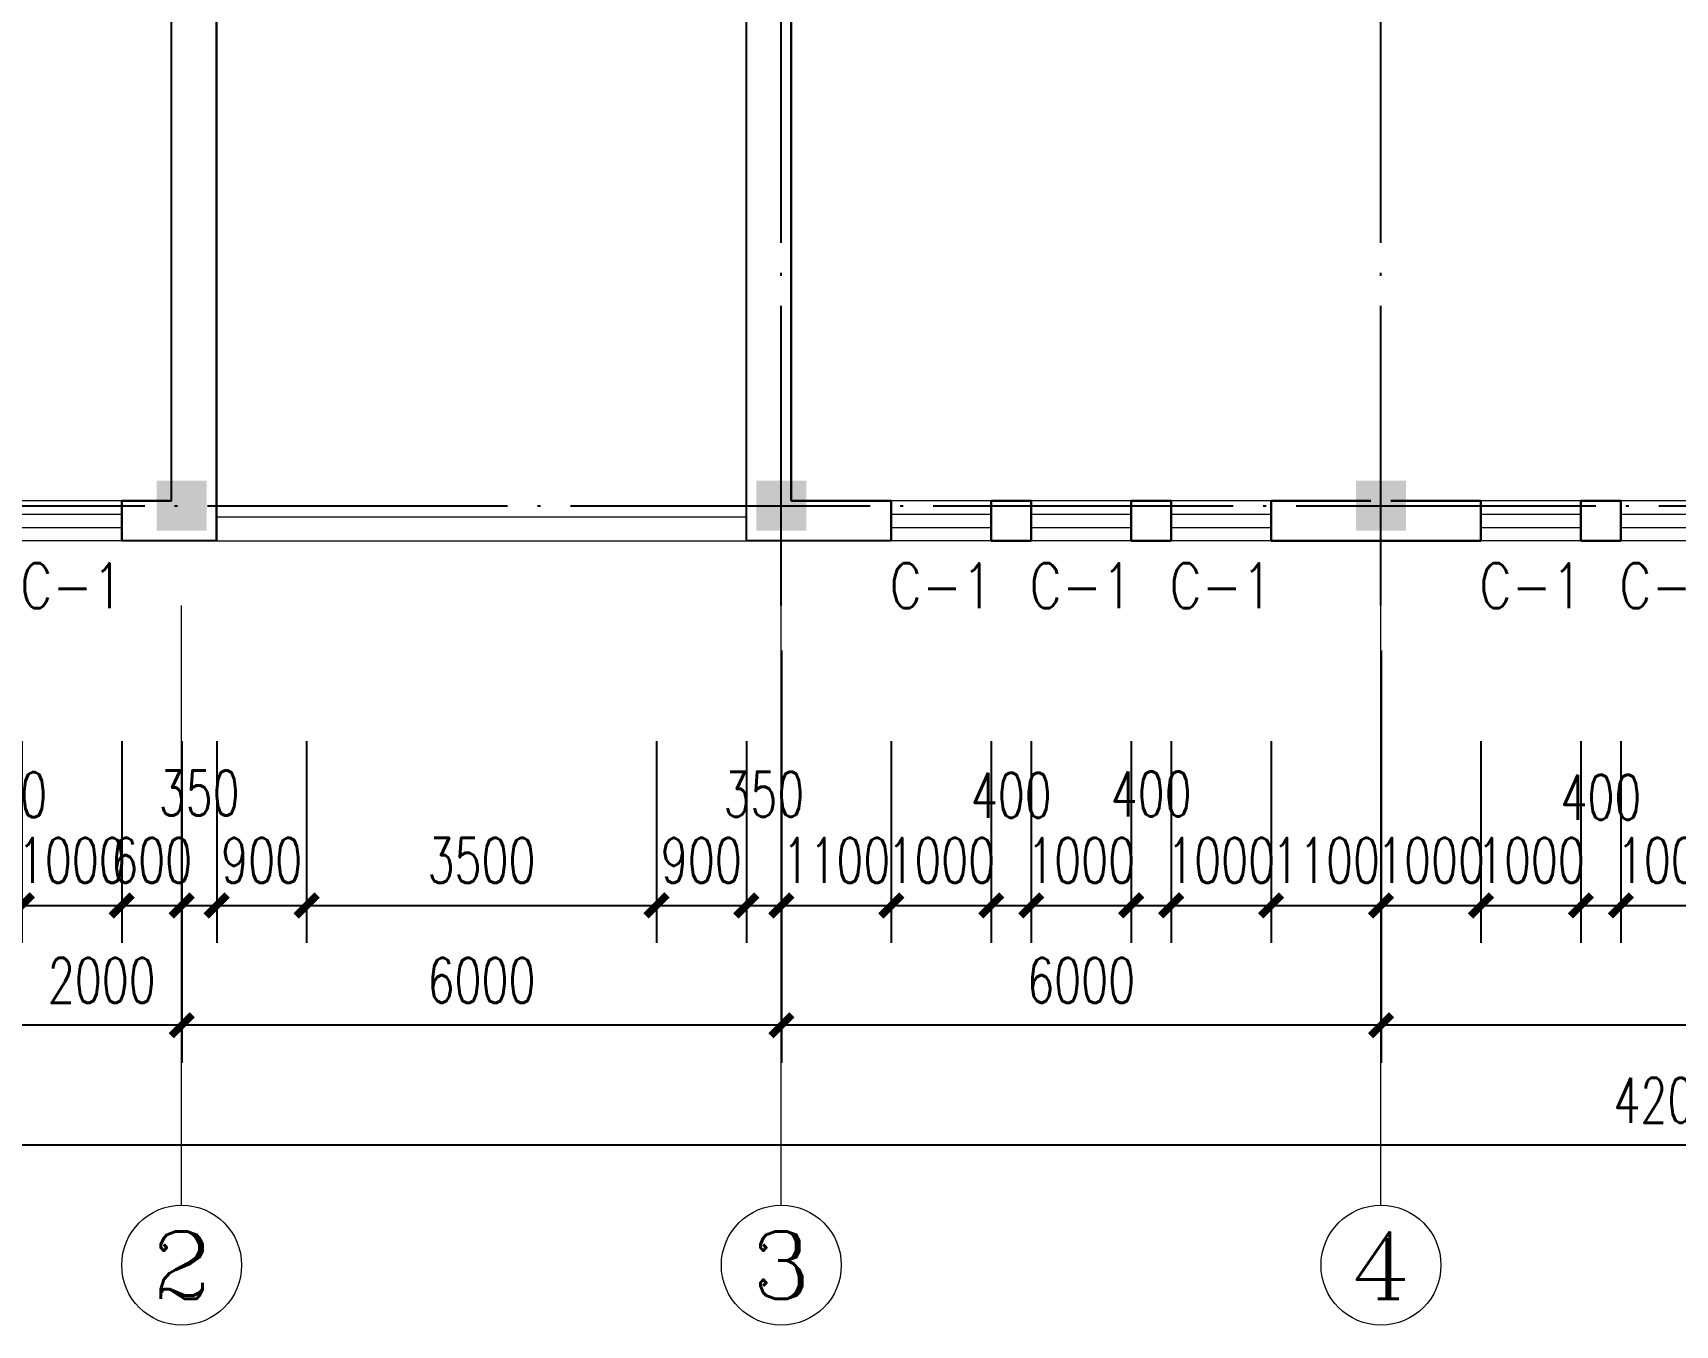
# Model space of a CAD drawing. Extents: x -220435 to 246757, y -381552 to -223577.
# Drawn here: x 162275 to 178707, y -357573 to -344641 of the extents above; entities that cross this region are included whole.
import ezdxf
from ezdxf.enums import TextEntityAlignment as Align

# ---------------------------------------------------------------- set-up
doc = ezdxf.new("R2010")
doc.units = 0
doc.header["$LTSCALE"] = 1500
doc.header["$MEASUREMENT"] = 0
doc.linetypes.add('DOTE', pattern=[2.42, 2, -0.2, 0.02, -0.2])
doc.layers.get('0').update_dxf_attribs({"linetype": 'CONTINUOUS'})
doc.layers.get('DEFPOINTS').update_dxf_attribs({"linetype": 'CONTINUOUS'})
for name, color, linetype in [('AXIS_TEXT', 7, 'CONTINUOUS'), ('COLUMN', 7, 'CONTINUOUS'), ('DOTE', 7, 'DOTE'), ('PUB_WALL', 7, 'CONTINUOUS'), ('WALL', 7, 'CONTINUOUS'), ('WINDOW_TEXT', 7, 'CONTINUOUS')]:
    doc.layers.add(name, color=color, linetype=linetype)
doc.layers.add('PUB_DIM', color=7, linetype='CONTINUOUS', lineweight=0)
doc.layers.add('WINDOW', color=7, linetype='CONTINUOUS', lineweight=0)
doc.styles.add('_SIMPLEX', font='SIMPLEX.shx', dxfattribs={"width": 0.8})
doc.styles.add('COMPLEX', font='COMPLEX')
doc.styles.add('DIM_FONT', font='TXT.shx', dxfattribs={"width": 0.7})
doc.styles.add('SIMPLEX', font='SIMPLEX.SHX')
doc.dimstyles.new('DIMN150', dxfattribs={"dimscale": 1.5, "dimtxt": 300, "dimasz": 1, "dimexe": 250, "dimexo": 300, "dimgap": 150, "dimtad": 1, "dimdec": 0, "dimzin": 0, "dimdsep": 46, "dimtxsty": 'DIM_FONT', "dimblk": '_DIMX', "dimcen": 0.09, "dimclrt": 7, "dimadec": 0, "dimazin": 0, "dimtfac": 1, "dimtdec": 0, "dimtix": 1, "dimtmove": 2, "dimatfit": 3, "dimldrblk": '_DIMX', "dimfxl": 1, "dimtolj": 1, "dimtzin": 0, "dimarcsym": 0})

# ---------------------------------------------------------------- blocks, each defined once
blk = doc.blocks.new('_DIMX')
blk.add_line((-150, 0), (150, 0))
at = {"const_width": 50}
blk.add_lwpolyline([(-70, -70), (70, 70)], dxfattribs=at)
blk = doc.blocks.new('*D394')
at = {"layer": 'DEFPOINTS', "color": 0, "lineweight": 20}
for p in [(175764, -350373), (183764, -350373), (175764, -354573)]:
    blk.add_point(p, dxfattribs=at)
at = {"layer": 'PUB_DIM', "color": 0, "lineweight": -2}
for p, q in [((175764, -350823), (175764, -354948)), ((183764, -350823), (183764, -354948)), ((183762, -354573), (175765, -354573))]:
    blk.add_line(p, q, dxfattribs=at)
at = {"layer": 'PUB_DIM', "color": 0, "lineweight": -2, "xscale": 1.5, "yscale": 1.5, "zscale": 1.5, "rotation": 180}
blk.add_blockref('_DIMX', (175764, -354573), dxfattribs=at)
at = {"layer": 'PUB_DIM', "color": 0, "lineweight": -2, "xscale": 1.5, "yscale": 1.5, "zscale": 1.5}
blk.add_blockref('_DIMX', (183764, -354573), dxfattribs=at)
at = {"layer": 'PUB_DIM', "color": 7, "insert": (179826, -354123), "char_height": 450, "attachment_point": 5, "style": 'DIM_FONT'}
blk.add_mtext('\\A1;8000', dxfattribs=at)
blk = doc.blocks.new('*D395')
at = {"layer": 'DEFPOINTS', "color": 0, "lineweight": 20}
for p in [(175764, -350373), (183764, -350373), (175764, -354573)]:
    blk.add_point(p, dxfattribs=at)
at = {"layer": 'PUB_DIM', "color": 0, "lineweight": -2}
for p, q in [((175764, -350823), (175764, -354948)), ((183764, -350823), (183764, -354948)), ((183762, -354573), (175765, -354573))]:
    blk.add_line(p, q, dxfattribs=at)
at = {"layer": 'PUB_DIM', "color": 0, "lineweight": -2, "xscale": 1.5, "yscale": 1.5, "zscale": 1.5, "rotation": 180}
blk.add_blockref('_DIMX', (175764, -354573), dxfattribs=at)
at = {"layer": 'PUB_DIM', "color": 0, "lineweight": -2, "xscale": 1.5, "yscale": 1.5, "zscale": 1.5}
blk.add_blockref('_DIMX', (183764, -354573), dxfattribs=at)
at = {"layer": 'PUB_DIM', "color": 7, "insert": (179826, -354123), "char_height": 450, "attachment_point": 5, "style": 'DIM_FONT'}
blk.add_mtext('\\A1;8000', dxfattribs=at)
blk = doc.blocks.new('*D396')
at = {"layer": 'DEFPOINTS', "color": 0, "lineweight": 20}
for p in [(157764, -350373), (199764, -350373), (157764, -355773)]:
    blk.add_point(p, dxfattribs=at)
at = {"layer": 'PUB_DIM', "color": 0, "lineweight": -2}
for p, q in [((157764, -350823), (157764, -356148)), ((199764, -350823), (199764, -356148)), ((199762, -355773), (157765, -355773))]:
    blk.add_line(p, q, dxfattribs=at)
at = {"layer": 'PUB_DIM', "color": 0, "lineweight": -2, "xscale": 1.5, "yscale": 1.5, "zscale": 1.5, "rotation": 180}
blk.add_blockref('_DIMX', (157764, -355773), dxfattribs=at)
at = {"layer": 'PUB_DIM', "color": 0, "lineweight": -2, "xscale": 1.5, "yscale": 1.5, "zscale": 1.5}
blk.add_blockref('_DIMX', (199764, -355773), dxfattribs=at)
at = {"layer": 'PUB_DIM', "color": 7, "insert": (178764, -355323), "char_height": 450, "attachment_point": 5, "style": 'DIM_FONT'}
blk.add_mtext('\\A1;42000', dxfattribs=at)
blk = doc.blocks.new('*D397')
at = {"layer": 'DEFPOINTS', "color": 0, "lineweight": 20}
for p in [(157764, -350373), (199764, -350373), (157764, -355773)]:
    blk.add_point(p, dxfattribs=at)
at = {"layer": 'PUB_DIM', "color": 0, "lineweight": -2}
for p, q in [((157764, -350823), (157764, -356148)), ((199764, -350823), (199764, -356148)), ((199762, -355773), (157765, -355773))]:
    blk.add_line(p, q, dxfattribs=at)
at = {"layer": 'PUB_DIM', "color": 0, "lineweight": -2, "xscale": 1.5, "yscale": 1.5, "zscale": 1.5, "rotation": 180}
blk.add_blockref('_DIMX', (157764, -355773), dxfattribs=at)
at = {"layer": 'PUB_DIM', "color": 0, "lineweight": -2, "xscale": 1.5, "yscale": 1.5, "zscale": 1.5}
blk.add_blockref('_DIMX', (199764, -355773), dxfattribs=at)
at = {"layer": 'PUB_DIM', "color": 7, "insert": (178764, -355323), "char_height": 450, "attachment_point": 5, "style": 'DIM_FONT'}
blk.add_mtext('\\A1;42000', dxfattribs=at)
blk = doc.blocks.new('*D410')
at = {"layer": 'DEFPOINTS', "color": 0, "lineweight": 20}
for p in [(170864, -351279), (171864, -351279), (171864, -353373)]:
    blk.add_point(p, dxfattribs=at)
at = {"layer": 'PUB_DIM', "color": 0, "lineweight": -2}
for p, q in [((170864, -351729), (170864, -353748)), ((171864, -351729), (171864, -353748)), ((170862, -353373), (170861, -353373)), ((170864, -353373), (171864, -353373)), ((171865, -353373), (171867, -353373))]:
    blk.add_line(p, q, dxfattribs=at)
at = {"layer": 'PUB_DIM', "color": 0, "lineweight": -2, "xscale": 1.5, "yscale": 1.5, "zscale": 1.5}
blk.add_blockref('_DIMX', (170864, -353373), dxfattribs=at)
at = {"layer": 'PUB_DIM', "color": 0, "lineweight": -2, "xscale": 1.5, "yscale": 1.5, "zscale": 1.5, "rotation": 180}
blk.add_blockref('_DIMX', (171864, -353373), dxfattribs=at)
at = {"layer": 'PUB_DIM', "color": 7, "insert": (171364, -352923), "char_height": 450, "attachment_point": 5, "style": 'DIM_FONT'}
blk.add_mtext('\\A1;1000', dxfattribs=at)
blk = doc.blocks.new('_WBLK')
for p, q in [((-0.5, 0.5), (0.5, 0.5)), ((0.5, 0.167), (-0.5, 0.167)), ((0.5, -0.167), (-0.5, -0.167)), ((-0.5, -0.5), (0.5, -0.5))]:
    blk.add_line(p, q)
at = {"layer": 'WINDOW_TEXT', "style": 'SIMPLEX', "flags": 9}
blk.add_attdef('A', text='', height=1, dxfattribs=at).set_placement((0, 1.5), align=Align.MIDDLE)
blk = doc.blocks.new('*D411')
at = {"layer": 'DEFPOINTS', "color": 0, "lineweight": 20}
for p in [(169764, -350373), (175764, -350373), (169764, -354573)]:
    blk.add_point(p, dxfattribs=at)
at = {"layer": 'PUB_DIM', "color": 0, "lineweight": -2}
for p, q in [((169764, -350823), (169764, -354948)), ((175764, -350823), (175764, -354948)), ((175762, -354573), (169765, -354573))]:
    blk.add_line(p, q, dxfattribs=at)
at = {"layer": 'PUB_DIM', "color": 0, "lineweight": -2, "xscale": 1.5, "yscale": 1.5, "zscale": 1.5, "rotation": 180}
blk.add_blockref('_DIMX', (169764, -354573), dxfattribs=at)
at = {"layer": 'PUB_DIM', "color": 0, "lineweight": -2, "xscale": 1.5, "yscale": 1.5, "zscale": 1.5}
blk.add_blockref('_DIMX', (175764, -354573), dxfattribs=at)
at = {"layer": 'PUB_DIM', "color": 7, "insert": (172764, -354123), "char_height": 450, "attachment_point": 5, "style": 'DIM_FONT'}
blk.add_mtext('\\A1;6000', dxfattribs=at)
blk = doc.blocks.new('_AXISO')
blk.add_circle((0, 0), 0.5)
at = {"layer": 'AXIS_TEXT', "style": 'COMPLEX', "width": 1.041667}
blk.add_attdef('A', text='', height=0.56, dxfattribs=at).set_placement((-0.25, -0.28), (0.25, -0.28), align=Align.FIT)
blk = doc.blocks.new('*D547')
at = {"layer": 'DEFPOINTS', "color": 0, "lineweight": 20}
for p in [(165014, -351279), (168514, -351279), (168514, -353373)]:
    blk.add_point(p, dxfattribs=at)
at = {"layer": 'PUB_DIM', "color": 0, "lineweight": -2}
for p, q in [((165014, -351729), (165014, -353748)), ((168514, -351729), (168514, -353748)), ((165015, -353373), (168512, -353373))]:
    blk.add_line(p, q, dxfattribs=at)
at = {"layer": 'PUB_DIM', "color": 0, "lineweight": -2, "xscale": 1.5, "yscale": 1.5, "zscale": 1.5, "rotation": 180}
blk.add_blockref('_DIMX', (165014, -353373), dxfattribs=at)
at = {"layer": 'PUB_DIM', "color": 0, "lineweight": -2, "xscale": 1.5, "yscale": 1.5, "zscale": 1.5}
blk.add_blockref('_DIMX', (168514, -353373), dxfattribs=at)
at = {"layer": 'PUB_DIM', "color": 7, "insert": (166764, -352923), "char_height": 450, "attachment_point": 5, "style": 'DIM_FONT'}
blk.add_mtext('\\A1;3500', dxfattribs=at)
blk = doc.blocks.new('*D548')
at = {"layer": 'DEFPOINTS', "color": 0, "lineweight": 20}
for p in [(163764, -351280), (169764, -351280), (163764, -354573)]:
    blk.add_point(p, dxfattribs=at)
at = {"layer": 'PUB_DIM', "color": 0, "lineweight": -2}
for p, q in [((163764, -351730), (163764, -354948)), ((169764, -351730), (169764, -354948)), ((169762, -354573), (163765, -354573))]:
    blk.add_line(p, q, dxfattribs=at)
at = {"layer": 'PUB_DIM', "color": 0, "lineweight": -2, "xscale": 1.5, "yscale": 1.5, "zscale": 1.5, "rotation": 180}
blk.add_blockref('_DIMX', (163764, -354573), dxfattribs=at)
at = {"layer": 'PUB_DIM', "color": 0, "lineweight": -2, "xscale": 1.5, "yscale": 1.5, "zscale": 1.5}
blk.add_blockref('_DIMX', (169764, -354573), dxfattribs=at)
at = {"layer": 'PUB_DIM', "color": 7, "insert": (166764, -354123), "char_height": 450, "attachment_point": 5, "style": 'DIM_FONT'}
blk.add_mtext('\\A1;6000', dxfattribs=at)
blk = doc.blocks.new('*D549')
at = {"layer": 'DEFPOINTS', "color": 0, "lineweight": 20}
for p in [(164114, -351279), (165014, -351279), (165014, -353373)]:
    blk.add_point(p, dxfattribs=at)
at = {"layer": 'PUB_DIM', "color": 0, "lineweight": -2}
for p, q in [((164114, -351729), (164114, -353748)), ((165014, -351729), (165014, -353748)), ((164112, -353373), (164111, -353373)), ((164114, -353373), (165014, -353373)), ((165015, -353373), (165017, -353373))]:
    blk.add_line(p, q, dxfattribs=at)
at = {"layer": 'PUB_DIM', "color": 0, "lineweight": -2, "xscale": 1.5, "yscale": 1.5, "zscale": 1.5}
blk.add_blockref('_DIMX', (164114, -353373), dxfattribs=at)
at = {"layer": 'PUB_DIM', "color": 0, "lineweight": -2, "xscale": 1.5, "yscale": 1.5, "zscale": 1.5, "rotation": 180}
blk.add_blockref('_DIMX', (165014, -353373), dxfattribs=at)
at = {"layer": 'PUB_DIM', "color": 7, "insert": (164564, -352923), "char_height": 450, "attachment_point": 5, "style": 'DIM_FONT'}
blk.add_mtext('\\A1;900', dxfattribs=at)
blk = doc.blocks.new('*D550')
at = {"layer": 'DEFPOINTS', "color": 0, "lineweight": 20}
for p in [(163764, -351279), (164114, -351279), (164114, -353373)]:
    blk.add_point(p, dxfattribs=at)
at = {"layer": 'PUB_DIM', "color": 0, "lineweight": -2}
for p, q in [((163764, -351729), (163764, -353748)), ((164114, -351729), (164114, -353748)), ((163762, -353373), (163761, -353373)), ((163764, -353373), (164114, -353373)), ((164115, -353373), (164117, -353373))]:
    blk.add_line(p, q, dxfattribs=at)
at = {"layer": 'PUB_DIM', "color": 0, "lineweight": -2, "xscale": 1.5, "yscale": 1.5, "zscale": 1.5}
blk.add_blockref('_DIMX', (163764, -353373), dxfattribs=at)
at = {"layer": 'PUB_DIM', "color": 0, "lineweight": -2, "xscale": 1.5, "yscale": 1.5, "zscale": 1.5, "rotation": 180}
blk.add_blockref('_DIMX', (164114, -353373), dxfattribs=at)
at = {"layer": 'PUB_DIM', "color": 7, "insert": (163939, -352248), "char_height": 450, "attachment_point": 5, "style": 'DIM_FONT'}
blk.add_mtext('\\A1;350', dxfattribs=at)
blk = doc.blocks.new('*D551')
at = {"layer": 'DEFPOINTS', "color": 0, "lineweight": 20}
for p in [(163164, -351279), (163764, -351279), (163764, -353373)]:
    blk.add_point(p, dxfattribs=at)
at = {"layer": 'PUB_DIM', "color": 0, "lineweight": -2}
for p, q in [((163164, -351729), (163164, -353748)), ((163764, -351729), (163764, -353748)), ((163162, -353373), (163161, -353373)), ((163164, -353373), (163764, -353373)), ((163765, -353373), (163767, -353373))]:
    blk.add_line(p, q, dxfattribs=at)
at = {"layer": 'PUB_DIM', "color": 0, "lineweight": -2, "xscale": 1.5, "yscale": 1.5, "zscale": 1.5}
blk.add_blockref('_DIMX', (163164, -353373), dxfattribs=at)
at = {"layer": 'PUB_DIM', "color": 0, "lineweight": -2, "xscale": 1.5, "yscale": 1.5, "zscale": 1.5, "rotation": 180}
blk.add_blockref('_DIMX', (163764, -353373), dxfattribs=at)
at = {"layer": 'PUB_DIM', "color": 7, "insert": (163464, -352923), "char_height": 450, "attachment_point": 5, "style": 'DIM_FONT'}
blk.add_mtext('\\A1;600', dxfattribs=at)
blk = doc.blocks.new('*D552')
at = {"layer": 'DEFPOINTS', "color": 0, "lineweight": 20}
for p in [(162164, -351279), (163164, -351279), (163164, -353373)]:
    blk.add_point(p, dxfattribs=at)
at = {"layer": 'PUB_DIM', "color": 0, "lineweight": -2}
for p, q in [((162164, -351729), (162164, -353748)), ((163164, -351729), (163164, -353748)), ((162162, -353373), (162161, -353373)), ((162164, -353373), (163164, -353373)), ((163165, -353373), (163167, -353373))]:
    blk.add_line(p, q, dxfattribs=at)
at = {"layer": 'PUB_DIM', "color": 0, "lineweight": -2, "xscale": 1.5, "yscale": 1.5, "zscale": 1.5}
blk.add_blockref('_DIMX', (162164, -353373), dxfattribs=at)
at = {"layer": 'PUB_DIM', "color": 0, "lineweight": -2, "xscale": 1.5, "yscale": 1.5, "zscale": 1.5, "rotation": 180}
blk.add_blockref('_DIMX', (163164, -353373), dxfattribs=at)
at = {"layer": 'PUB_DIM', "color": 7, "insert": (162664, -352923), "char_height": 450, "attachment_point": 5, "style": 'DIM_FONT'}
blk.add_mtext('\\A1;1000', dxfattribs=at)
blk = doc.blocks.new('*D553')
at = {"layer": 'DEFPOINTS', "color": 0, "lineweight": 20}
for p in [(161764, -351279), (162164, -351279), (162164, -353373)]:
    blk.add_point(p, dxfattribs=at)
at = {"layer": 'PUB_DIM', "color": 0, "lineweight": -2}
for p, q in [((161764, -351729), (161764, -353748)), ((162164, -351729), (162164, -353748)), ((161762, -353373), (161761, -353373)), ((161764, -353373), (162164, -353373)), ((162165, -353373), (162167, -353373))]:
    blk.add_line(p, q, dxfattribs=at)
at = {"layer": 'PUB_DIM', "color": 0, "lineweight": -2, "xscale": 1.5, "yscale": 1.5, "zscale": 1.5}
blk.add_blockref('_DIMX', (161764, -353373), dxfattribs=at)
at = {"layer": 'PUB_DIM', "color": 0, "lineweight": -2, "xscale": 1.5, "yscale": 1.5, "zscale": 1.5, "rotation": 180}
blk.add_blockref('_DIMX', (162164, -353373), dxfattribs=at)
at = {"layer": 'PUB_DIM', "color": 7, "insert": (162013, -352266), "char_height": 450, "attachment_point": 5, "style": 'DIM_FONT'}
blk.add_mtext('\\A1;400', dxfattribs=at)
blk = doc.blocks.new('*D554')
at = {"layer": 'DEFPOINTS', "color": 0, "lineweight": 20}
for p in [(161764, -351280), (163764, -351280), (161764, -354573)]:
    blk.add_point(p, dxfattribs=at)
at = {"layer": 'PUB_DIM', "color": 0, "lineweight": -2}
for p, q in [((161764, -351730), (161764, -354948)), ((163764, -351730), (163764, -354948)), ((163762, -354573), (161765, -354573))]:
    blk.add_line(p, q, dxfattribs=at)
at = {"layer": 'PUB_DIM', "color": 0, "lineweight": -2, "xscale": 1.5, "yscale": 1.5, "zscale": 1.5, "rotation": 180}
blk.add_blockref('_DIMX', (161764, -354573), dxfattribs=at)
at = {"layer": 'PUB_DIM', "color": 0, "lineweight": -2, "xscale": 1.5, "yscale": 1.5, "zscale": 1.5}
blk.add_blockref('_DIMX', (163764, -354573), dxfattribs=at)
at = {"layer": 'PUB_DIM', "color": 7, "insert": (162964, -354123), "char_height": 450, "attachment_point": 5, "style": 'DIM_FONT'}
blk.add_mtext('\\A1;2000', dxfattribs=at)
blk = doc.blocks.new('_FZH')
blk.add_solid([(-0.5, -0.5), (0.5, -0.5), (-0.5, 0.5), (0.5, 0.5)])
blk = doc.blocks.new('*D555')
at = {"layer": 'DEFPOINTS', "color": 0, "lineweight": 20}
for p in [(168514, -351279), (169414, -351279), (169414, -353373)]:
    blk.add_point(p, dxfattribs=at)
at = {"layer": 'PUB_DIM', "color": 0, "lineweight": -2}
for p, q in [((168514, -351729), (168514, -353748)), ((169414, -351729), (169414, -353748)), ((168512, -353373), (168511, -353373)), ((168514, -353373), (169414, -353373)), ((169415, -353373), (169417, -353373))]:
    blk.add_line(p, q, dxfattribs=at)
at = {"layer": 'PUB_DIM', "color": 0, "lineweight": -2, "xscale": 1.5, "yscale": 1.5, "zscale": 1.5}
blk.add_blockref('_DIMX', (168514, -353373), dxfattribs=at)
at = {"layer": 'PUB_DIM', "color": 0, "lineweight": -2, "xscale": 1.5, "yscale": 1.5, "zscale": 1.5, "rotation": 180}
blk.add_blockref('_DIMX', (169414, -353373), dxfattribs=at)
at = {"layer": 'PUB_DIM', "color": 7, "insert": (168964, -352923), "char_height": 450, "attachment_point": 5, "style": 'DIM_FONT'}
blk.add_mtext('\\A1;900', dxfattribs=at)
blk = doc.blocks.new('*D556')
at = {"layer": 'DEFPOINTS', "color": 0, "lineweight": 20}
for p in [(169414, -351279), (169764, -351279), (169764, -353373)]:
    blk.add_point(p, dxfattribs=at)
at = {"layer": 'PUB_DIM', "color": 0, "lineweight": -2}
for p, q in [((169414, -351729), (169414, -353748)), ((169764, -351729), (169764, -353748)), ((169412, -353373), (169411, -353373)), ((169414, -353373), (169764, -353373)), ((169765, -353373), (169767, -353373))]:
    blk.add_line(p, q, dxfattribs=at)
at = {"layer": 'PUB_DIM', "color": 0, "lineweight": -2, "xscale": 1.5, "yscale": 1.5, "zscale": 1.5}
blk.add_blockref('_DIMX', (169414, -353373), dxfattribs=at)
at = {"layer": 'PUB_DIM', "color": 0, "lineweight": -2, "xscale": 1.5, "yscale": 1.5, "zscale": 1.5, "rotation": 180}
blk.add_blockref('_DIMX', (169764, -353373), dxfattribs=at)
at = {"layer": 'PUB_DIM', "color": 7, "insert": (169589, -352261), "char_height": 450, "attachment_point": 5, "style": 'DIM_FONT'}
blk.add_mtext('\\A1;350', dxfattribs=at)
blk = doc.blocks.new('*D557')
at = {"layer": 'DEFPOINTS', "color": 0, "lineweight": 20}
for p in [(169764, -351279), (170864, -351279), (170864, -353373)]:
    blk.add_point(p, dxfattribs=at)
at = {"layer": 'PUB_DIM', "color": 0, "lineweight": -2}
for p, q in [((169764, -351729), (169764, -353748)), ((170864, -351729), (170864, -353748)), ((169762, -353373), (169761, -353373)), ((169764, -353373), (170864, -353373)), ((170865, -353373), (170867, -353373))]:
    blk.add_line(p, q, dxfattribs=at)
at = {"layer": 'PUB_DIM', "color": 0, "lineweight": -2, "xscale": 1.5, "yscale": 1.5, "zscale": 1.5}
blk.add_blockref('_DIMX', (169764, -353373), dxfattribs=at)
at = {"layer": 'PUB_DIM', "color": 0, "lineweight": -2, "xscale": 1.5, "yscale": 1.5, "zscale": 1.5, "rotation": 180}
blk.add_blockref('_DIMX', (170864, -353373), dxfattribs=at)
at = {"layer": 'PUB_DIM', "color": 7, "insert": (170314, -352923), "char_height": 450, "attachment_point": 5, "style": 'DIM_FONT'}
blk.add_mtext('\\A1;1100', dxfattribs=at)
blk = doc.blocks.new('*D558')
at = {"layer": 'DEFPOINTS', "color": 0, "lineweight": 20}
for p in [(176764, -351279), (177764, -351279), (177764, -353373)]:
    blk.add_point(p, dxfattribs=at)
at = {"layer": 'PUB_DIM', "color": 0, "lineweight": -2}
for p, q in [((176764, -351729), (176764, -353748)), ((177764, -351729), (177764, -353748)), ((176762, -353373), (176761, -353373)), ((176764, -353373), (177764, -353373)), ((177765, -353373), (177767, -353373))]:
    blk.add_line(p, q, dxfattribs=at)
at = {"layer": 'PUB_DIM', "color": 0, "lineweight": -2, "xscale": 1.5, "yscale": 1.5, "zscale": 1.5}
blk.add_blockref('_DIMX', (176764, -353373), dxfattribs=at)
at = {"layer": 'PUB_DIM', "color": 0, "lineweight": -2, "xscale": 1.5, "yscale": 1.5, "zscale": 1.5, "rotation": 180}
blk.add_blockref('_DIMX', (177764, -353373), dxfattribs=at)
at = {"layer": 'PUB_DIM', "color": 7, "insert": (177264, -352923), "char_height": 450, "attachment_point": 5, "style": 'DIM_FONT'}
blk.add_mtext('\\A1;1000', dxfattribs=at)
blk = doc.blocks.new('*D559')
at = {"layer": 'DEFPOINTS', "color": 0, "lineweight": 20}
for p in [(175764, -351279), (176764, -351279), (176764, -353373)]:
    blk.add_point(p, dxfattribs=at)
at = {"layer": 'PUB_DIM', "color": 0, "lineweight": -2}
for p, q in [((175764, -351729), (175764, -353748)), ((176764, -351729), (176764, -353748)), ((175762, -353373), (175761, -353373)), ((175764, -353373), (176764, -353373)), ((176765, -353373), (176767, -353373))]:
    blk.add_line(p, q, dxfattribs=at)
at = {"layer": 'PUB_DIM', "color": 0, "lineweight": -2, "xscale": 1.5, "yscale": 1.5, "zscale": 1.5}
blk.add_blockref('_DIMX', (175764, -353373), dxfattribs=at)
at = {"layer": 'PUB_DIM', "color": 0, "lineweight": -2, "xscale": 1.5, "yscale": 1.5, "zscale": 1.5, "rotation": 180}
blk.add_blockref('_DIMX', (176764, -353373), dxfattribs=at)
at = {"layer": 'PUB_DIM', "color": 7, "insert": (176264, -352923), "char_height": 450, "attachment_point": 5, "style": 'DIM_FONT'}
blk.add_mtext('\\A1;1000', dxfattribs=at)
blk = doc.blocks.new('*D560')
at = {"layer": 'DEFPOINTS', "color": 0, "lineweight": 20}
for p in [(174664, -351279), (175764, -351279), (175764, -353373)]:
    blk.add_point(p, dxfattribs=at)
at = {"layer": 'PUB_DIM', "color": 0, "lineweight": -2}
for p, q in [((174664, -351729), (174664, -353748)), ((175764, -351729), (175764, -353748)), ((174662, -353373), (174661, -353373)), ((174664, -353373), (175764, -353373)), ((175765, -353373), (175767, -353373))]:
    blk.add_line(p, q, dxfattribs=at)
at = {"layer": 'PUB_DIM', "color": 0, "lineweight": -2, "xscale": 1.5, "yscale": 1.5, "zscale": 1.5}
blk.add_blockref('_DIMX', (174664, -353373), dxfattribs=at)
at = {"layer": 'PUB_DIM', "color": 0, "lineweight": -2, "xscale": 1.5, "yscale": 1.5, "zscale": 1.5, "rotation": 180}
blk.add_blockref('_DIMX', (175764, -353373), dxfattribs=at)
at = {"layer": 'PUB_DIM', "color": 7, "insert": (175214, -352923), "char_height": 450, "attachment_point": 5, "style": 'DIM_FONT'}
blk.add_mtext('\\A1;1100', dxfattribs=at)
blk = doc.blocks.new('*D561')
at = {"layer": 'DEFPOINTS', "color": 0, "lineweight": 20}
for p in [(173664, -351279), (174664, -351279), (174664, -353373)]:
    blk.add_point(p, dxfattribs=at)
at = {"layer": 'PUB_DIM', "color": 0, "lineweight": -2}
for p, q in [((173664, -351729), (173664, -353748)), ((174664, -351729), (174664, -353748)), ((173662, -353373), (173661, -353373)), ((173664, -353373), (174664, -353373)), ((174665, -353373), (174667, -353373))]:
    blk.add_line(p, q, dxfattribs=at)
at = {"layer": 'PUB_DIM', "color": 0, "lineweight": -2, "xscale": 1.5, "yscale": 1.5, "zscale": 1.5}
blk.add_blockref('_DIMX', (173664, -353373), dxfattribs=at)
at = {"layer": 'PUB_DIM', "color": 0, "lineweight": -2, "xscale": 1.5, "yscale": 1.5, "zscale": 1.5, "rotation": 180}
blk.add_blockref('_DIMX', (174664, -353373), dxfattribs=at)
at = {"layer": 'PUB_DIM', "color": 7, "insert": (174164, -352923), "char_height": 450, "attachment_point": 5, "style": 'DIM_FONT'}
blk.add_mtext('\\A1;1000', dxfattribs=at)
blk = doc.blocks.new('*D562')
at = {"layer": 'DEFPOINTS', "color": 0, "lineweight": 20}
for p in [(173264, -351279), (173664, -351279), (173664, -353373)]:
    blk.add_point(p, dxfattribs=at)
at = {"layer": 'PUB_DIM', "color": 0, "lineweight": -2}
for p, q in [((173264, -351729), (173264, -353748)), ((173664, -351729), (173664, -353748)), ((173262, -353373), (173261, -353373)), ((173264, -353373), (173664, -353373)), ((173665, -353373), (173667, -353373))]:
    blk.add_line(p, q, dxfattribs=at)
at = {"layer": 'PUB_DIM', "color": 0, "lineweight": -2, "xscale": 1.5, "yscale": 1.5, "zscale": 1.5}
blk.add_blockref('_DIMX', (173264, -353373), dxfattribs=at)
at = {"layer": 'PUB_DIM', "color": 0, "lineweight": -2, "xscale": 1.5, "yscale": 1.5, "zscale": 1.5, "rotation": 180}
blk.add_blockref('_DIMX', (173664, -353373), dxfattribs=at)
at = {"layer": 'PUB_DIM', "color": 7, "insert": (173464, -352257), "char_height": 450, "attachment_point": 5, "style": 'DIM_FONT'}
blk.add_mtext('\\A1;400', dxfattribs=at)
blk = doc.blocks.new('*D563')
at = {"layer": 'DEFPOINTS', "color": 0, "lineweight": 20}
for p in [(172264, -351279), (173264, -351279), (173264, -353373)]:
    blk.add_point(p, dxfattribs=at)
at = {"layer": 'PUB_DIM', "color": 0, "lineweight": -2}
for p, q in [((172264, -351729), (172264, -353748)), ((173264, -351729), (173264, -353748)), ((172262, -353373), (172261, -353373)), ((172264, -353373), (173264, -353373)), ((173265, -353373), (173267, -353373))]:
    blk.add_line(p, q, dxfattribs=at)
at = {"layer": 'PUB_DIM', "color": 0, "lineweight": -2, "xscale": 1.5, "yscale": 1.5, "zscale": 1.5}
blk.add_blockref('_DIMX', (172264, -353373), dxfattribs=at)
at = {"layer": 'PUB_DIM', "color": 0, "lineweight": -2, "xscale": 1.5, "yscale": 1.5, "zscale": 1.5, "rotation": 180}
blk.add_blockref('_DIMX', (173264, -353373), dxfattribs=at)
at = {"layer": 'PUB_DIM', "color": 7, "insert": (172764, -352923), "char_height": 450, "attachment_point": 5, "style": 'DIM_FONT'}
blk.add_mtext('\\A1;1000', dxfattribs=at)
blk = doc.blocks.new('*D564')
at = {"layer": 'DEFPOINTS', "color": 0, "lineweight": 20}
for p in [(171864, -351279), (172264, -351279), (172264, -353373)]:
    blk.add_point(p, dxfattribs=at)
at = {"layer": 'PUB_DIM', "color": 0, "lineweight": -2}
for p, q in [((171864, -351729), (171864, -353748)), ((172264, -351729), (172264, -353748)), ((171862, -353373), (171861, -353373)), ((171864, -353373), (172264, -353373)), ((172265, -353373), (172267, -353373))]:
    blk.add_line(p, q, dxfattribs=at)
at = {"layer": 'PUB_DIM', "color": 0, "lineweight": -2, "xscale": 1.5, "yscale": 1.5, "zscale": 1.5}
blk.add_blockref('_DIMX', (171864, -353373), dxfattribs=at)
at = {"layer": 'PUB_DIM', "color": 0, "lineweight": -2, "xscale": 1.5, "yscale": 1.5, "zscale": 1.5, "rotation": 180}
blk.add_blockref('_DIMX', (172264, -353373), dxfattribs=at)
at = {"layer": 'PUB_DIM', "color": 7, "insert": (172064, -352271), "char_height": 450, "attachment_point": 5, "style": 'DIM_FONT'}
blk.add_mtext('\\A1;400', dxfattribs=at)
blk = doc.blocks.new('*D567')
at = {"layer": 'DEFPOINTS', "color": 0, "lineweight": 20}
for p in [(178164, -351279), (179164, -351279), (179164, -353373)]:
    blk.add_point(p, dxfattribs=at)
at = {"layer": 'PUB_DIM', "color": 0, "lineweight": -2}
for p, q in [((178164, -351729), (178164, -353748)), ((179164, -351729), (179164, -353748)), ((178162, -353373), (178161, -353373)), ((178164, -353373), (179164, -353373)), ((179165, -353373), (179167, -353373))]:
    blk.add_line(p, q, dxfattribs=at)
at = {"layer": 'PUB_DIM', "color": 0, "lineweight": -2, "xscale": 1.5, "yscale": 1.5, "zscale": 1.5}
blk.add_blockref('_DIMX', (178164, -353373), dxfattribs=at)
at = {"layer": 'PUB_DIM', "color": 0, "lineweight": -2, "xscale": 1.5, "yscale": 1.5, "zscale": 1.5, "rotation": 180}
blk.add_blockref('_DIMX', (179164, -353373), dxfattribs=at)
at = {"layer": 'PUB_DIM', "color": 7, "insert": (178664, -352923), "char_height": 450, "attachment_point": 5, "style": 'DIM_FONT'}
blk.add_mtext('\\A1;1000', dxfattribs=at)
blk = doc.blocks.new('*D568')
at = {"layer": 'DEFPOINTS', "color": 0, "lineweight": 20}
for p in [(177764, -351279), (178164, -351279), (178164, -353373)]:
    blk.add_point(p, dxfattribs=at)
at = {"layer": 'PUB_DIM', "color": 0, "lineweight": -2}
for p, q in [((177764, -351729), (177764, -353748)), ((178164, -351729), (178164, -353748)), ((177762, -353373), (177761, -353373)), ((177764, -353373), (178164, -353373)), ((178165, -353373), (178167, -353373))]:
    blk.add_line(p, q, dxfattribs=at)
at = {"layer": 'PUB_DIM', "color": 0, "lineweight": -2, "xscale": 1.5, "yscale": 1.5, "zscale": 1.5}
blk.add_blockref('_DIMX', (177764, -353373), dxfattribs=at)
at = {"layer": 'PUB_DIM', "color": 0, "lineweight": -2, "xscale": 1.5, "yscale": 1.5, "zscale": 1.5, "rotation": 180}
blk.add_blockref('_DIMX', (178164, -353373), dxfattribs=at)
at = {"layer": 'PUB_DIM', "color": 7, "insert": (177964, -352291), "char_height": 450, "attachment_point": 5, "style": 'DIM_FONT'}
blk.add_mtext('\\A1;400', dxfattribs=at)

msp = doc.modelspace()

# ---------------------------------------------------------------- linework, layer by layer
at = {"layer": 'DOTE'}
for p, q in [((169763.6, -350373.4), (169763.6, -272658.4)), ((175763.6, -350373.4), (175763.6, -331373.4)), ((156763.6, -349373.4), (199783.6, -349373.4))]:
    msp.add_line(p, q, dxfattribs=at)
at = {"layer": 'PUB_DIM'}
for p, q in [((163763.6, -356373.4), (163763.6, -350373.4)), ((163763.6, -356373.4), (163763.6, -350373.4)), ((169763.6, -356373.4), (169763.6, -350373.4)), ((169763.6, -356373.4), (169763.6, -350373.4)), ((175763.6, -356373.4), (175763.6, -350373.4)), ((175763.6, -356373.4), (175763.6, -350373.4)), ((169538.6, -353373.4), (176597.4, -353373.4))]:
    msp.add_line(p, q, dxfattribs=at)
at = {"layer": 'PUB_WALL'}
for p, q in [((169863.6, -336123.4), (169863.6, -349323.4)), ((169863.6, -336123.4), (169863.6, -349323.4)), ((164113.6, -343223.4), (164113.6, -349723.4)), ((164113.6, -343223.4), (164113.6, -349723.4)), ((169413.6, -349723.4), (169413.6, -343223.4)), ((169413.6, -349723.4), (169413.6, -343223.4)), ((163663.6, -349323.4), (163663.6, -343473.4)), ((163663.6, -349323.4), (163663.6, -343473.4)), ((163163.6, -349723.4), (163163.6, -349323.4)), ((163163.6, -349323.4), (163663.6, -349323.4)), ((163163.6, -349723.4), (163163.6, -349323.4)), ((163163.6, -349323.4), (163663.6, -349323.4)), ((169863.6, -349323.4), (170863.6, -349323.4)), ((169863.6, -349323.4), (170863.6, -349323.4)), ((170863.6, -349323.4), (170863.6, -349723.4)), ((170863.6, -349323.4), (170863.6, -349723.4)), ((171863.6, -349723.4), (171863.6, -349323.4)), ((171863.6, -349323.4), (172263.6, -349323.4)), ((172263.6, -349323.4), (171863.6, -349323.4)), ((171863.6, -349323.4), (171863.6, -349723.4)), ((172263.6, -349323.4), (172263.6, -349723.4)), ((172263.6, -349723.4), (172263.6, -349323.4)), ((173263.6, -349723.4), (173263.6, -349323.4)), ((173263.6, -349323.4), (173663.6, -349323.4)), ((173663.6, -349323.4), (173263.6, -349323.4)), ((173263.6, -349323.4), (173263.6, -349723.4)), ((173663.6, -349323.4), (173663.6, -349723.4)), ((173663.6, -349723.4), (173663.6, -349323.4)), ((175663.6, -349323.4), (174663.6, -349323.4)), ((174663.6, -349323.4), (174663.6, -349723.4)), ((174663.6, -349723.4), (174663.6, -349323.4)), ((174663.6, -349323.4), (175663.6, -349323.4)), ((176763.9, -349323.4), (175863.6, -349323.4)), ((175863.6, -349323.4), (176763.9, -349323.4)), ((176763.9, -349723.4), (176763.9, -349323.4)), ((176763.9, -349323.4), (176763.9, -349723.4)), ((177763.9, -349723.4), (177763.9, -349323.4)), ((177763.9, -349323.4), (178163.9, -349323.4)), ((178163.9, -349323.4), (177763.9, -349323.4)), ((177763.9, -349323.4), (177763.9, -349723.4)), ((178163.9, -349323.4), (178163.9, -349723.4)), ((178163.9, -349723.4), (178163.9, -349323.4)), ((164113.6, -349723.4), (163163.6, -349723.4)), ((164113.6, -349723.4), (163163.6, -349723.4)), ((170863.6, -349723.4), (169413.6, -349723.4)), ((170863.6, -349723.4), (169413.6, -349723.4)), ((172263.6, -349723.4), (171863.6, -349723.4)), ((171863.6, -349723.4), (172263.6, -349723.4)), ((173663.6, -349723.4), (173263.6, -349723.4)), ((173263.6, -349723.4), (173663.6, -349723.4)), ((174663.6, -349723.4), (176763.9, -349723.4)), ((176763.9, -349723.4), (174663.6, -349723.4)), ((178163.9, -349723.4), (177763.9, -349723.4)), ((177763.9, -349723.4), (178163.9, -349723.4))]:
    msp.add_line(p, q, dxfattribs=at)
at = {"layer": 'WALL'}
for p, q in [((169863.6, -349323.4), (169863.6, -336123.4)), ((164113.6, -349723.4), (164113.6, -343223.4)), ((169413.6, -349723.4), (169413.6, -343223.4)), ((163663.6, -349323.4), (163663.6, -343473.4)), ((163163.6, -349323.4), (163163.6, -349723.4)), ((163663.6, -349323.4), (163163.6, -349323.4)), ((170863.6, -349323.4), (169863.6, -349323.4)), ((170863.6, -349723.4), (170863.6, -349323.4)), ((172263.6, -349323.4), (171863.6, -349323.4)), ((171863.6, -349723.4), (171863.6, -349323.4)), ((172263.6, -349723.4), (172263.6, -349323.4)), ((173663.6, -349323.4), (173263.6, -349323.4)), ((173263.6, -349723.4), (173263.6, -349323.4)), ((173663.6, -349723.4), (173663.6, -349323.4)), ((174663.6, -349723.4), (174663.6, -349323.4)), ((175663.6, -349323.4), (174663.6, -349323.4)), ((176763.9, -349323.4), (175863.6, -349323.4)), ((176763.9, -349723.4), (176763.9, -349323.4)), ((178163.9, -349323.4), (177763.9, -349323.4)), ((177763.9, -349723.4), (177763.9, -349323.4)), ((178163.9, -349723.4), (178163.9, -349323.4)), ((164113.6, -349723.4), (163163.6, -349723.4)), ((170863.6, -349723.4), (169413.6, -349723.4)), ((172263.6, -349723.4), (171863.6, -349723.4)), ((173663.6, -349723.4), (173263.6, -349723.4)), ((176763.9, -349723.4), (174663.6, -349723.4)), ((178163.9, -349723.4), (177763.9, -349723.4))]:
    msp.add_line(p, q, dxfattribs=at)
at = {"layer": 'WINDOW'}
for p, q in [((164113.6, -349483.4), (169413.6, -349483.4)), ((164113.6, -349723.4), (169413.6, -349723.4))]:
    msp.add_line(p, q, dxfattribs=at)

# ---------------------------------------------------------------- block references
at = {"layer": 'COLUMN', "xscale": 500, "yscale": 500, "zscale": 500}
for p in [(163763.6, -349373.4), (169763.6, -349373.4), (175763.6, -349373.4)]:
    msp.add_blockref('_FZH', p, dxfattribs=at)
at = {"layer": 'PUB_DIM'}
ref = msp.add_blockref('_AXISO', (163763.6, -356973.4), dxfattribs=dict(at, xscale=1200, yscale=1200, zscale=1200))
ref.add_attrib('A', '2', dxfattribs={"layer": 'AXIS_TEXT', "height": 672, "style": 'COMPLEX', "width": 1.339286}).set_placement((163463.6, -357309.4), (164063.6, -357309.4), align=Align.FIT)
ref = msp.add_blockref('_AXISO', (163763.6, -356973.4), dxfattribs=dict(at, xscale=1200, yscale=1200, zscale=1200))
ref.add_attrib('A', '2', dxfattribs={"layer": 'AXIS_TEXT', "height": 672, "style": 'COMPLEX', "width": 1.339286}).set_placement((163463.6, -357309.4), (164063.6, -357309.4), align=Align.FIT)
ref = msp.add_blockref('_AXISO', (169763.6, -356973.4), dxfattribs=dict(at, xscale=1200, yscale=1200, zscale=1200))
ref.add_attrib('A', '3', dxfattribs={"layer": 'AXIS_TEXT', "height": 672, "style": 'COMPLEX', "width": 1.339286}).set_placement((169463.6, -357309.4), (170063.6, -357309.4), align=Align.FIT)
ref = msp.add_blockref('_AXISO', (169763.6, -356973.4), dxfattribs=dict(at, xscale=1200, yscale=1200, zscale=1200))
ref.add_attrib('A', '3', dxfattribs={"layer": 'AXIS_TEXT', "height": 672, "style": 'COMPLEX', "width": 1.339286}).set_placement((169463.6, -357309.4), (170063.6, -357309.4), align=Align.FIT)
ref = msp.add_blockref('_AXISO', (175763.6, -356973.4), dxfattribs=dict(at, xscale=1200, yscale=1200, zscale=1200))
ref.add_attrib('A', '4', dxfattribs={"layer": 'AXIS_TEXT', "height": 672, "style": 'COMPLEX', "width": 1.171875}).set_placement((175463.6, -357309.4), (176063.6, -357309.4), align=Align.FIT)
at = {"layer": 'WINDOW'}
ref = msp.add_blockref('_WBLK', (162663.6, -349523.4), dxfattribs=dict(at, xscale=1000, yscale=400.0000000000582, zscale=1000, rotation=180))
ref.add_attrib('A', 'C-1', dxfattribs={"layer": 'WINDOW_TEXT', "height": 450, "style": '_SIMPLEX', "width": 0.8, "flags": 8}).set_placement((162663.6, -350173.4), align=Align.MIDDLE)
ref = msp.add_blockref('_WBLK', (171363.6, -349523.4), dxfattribs=dict(at, xscale=1000, yscale=400, zscale=1000, rotation=180))
ref.add_attrib('A', 'C-1', dxfattribs={"layer": 'WINDOW_TEXT', "height": 450, "style": '_SIMPLEX', "width": 0.8, "flags": 8}).set_placement((171363.6, -350173.4), align=Align.MIDDLE)
ref = msp.add_blockref('_WBLK', (172763.6, -349523.4), dxfattribs=dict(at, xscale=1000, yscale=400, zscale=1000, rotation=180))
ref.add_attrib('A', 'C-1', dxfattribs={"layer": 'WINDOW_TEXT', "height": 450, "style": '_SIMPLEX', "width": 0.8, "flags": 8}).set_placement((172763.6, -350173.4), align=Align.MIDDLE)
ref = msp.add_blockref('_WBLK', (174163.6, -349523.4), dxfattribs=dict(at, xscale=1000, yscale=400, zscale=1000, rotation=180))
ref.add_attrib('A', 'C-1', dxfattribs={"layer": 'WINDOW_TEXT', "height": 450, "style": '_SIMPLEX', "width": 0.8, "flags": 8}).set_placement((174163.6, -350173.4), align=Align.MIDDLE)
ref = msp.add_blockref('_WBLK', (177263.9, -349523.4), dxfattribs=dict(at, xscale=1000, yscale=400, zscale=1000, rotation=180))
ref.add_attrib('A', 'C-1', dxfattribs={"layer": 'WINDOW_TEXT', "height": 450, "style": '_SIMPLEX', "width": 0.8, "flags": 8}).set_placement((177263.9, -350173.4), align=Align.MIDDLE)
ref = msp.add_blockref('_WBLK', (178663.9, -349523.4), dxfattribs=dict(at, xscale=1000, yscale=400, zscale=1000, rotation=180))
ref.add_attrib('A', 'C-1', dxfattribs={"layer": 'WINDOW_TEXT', "height": 450, "style": '_SIMPLEX', "width": 0.8, "flags": 8}).set_placement((178663.9, -350173.4), align=Align.MIDDLE)

# ---------------------------------------------------------------- dimensions: what is measured, and where the dimension line sits
at = {"layer": 'PUB_DIM'}
for p1, p2, distance, picture, middle in [((199763.6, -350373.4), (157763.6, -350373.4), 5400, '*D396', (178763.6, -355323.4)), ((199763.6, -350373.4), (157763.6, -350373.4), 5400, '*D397', (178763.6, -355323.4)), ((162163.6, -351279.4), (163163.6, -351279.4), -2094, '*D552', (162663.6, -352923.4)), ((163163.6, -351279.4), (163763.6, -351279.4), -2094, '*D551', (163463.6, -352923.4)), ((164113.6, -351279.4), (165013.6, -351279.4), -2094, '*D549', (164563.6, -352923.4)), ((165013.6, -351279.4), (168513.6, -351279.4), -2094, '*D547', (166763.6, -352923.4)), ((168513.6, -351279.4), (169413.6, -351279.4), -2094, '*D555', (168963.6, -352923.4)), ((169763.6, -351279.4), (170863.6, -351279.4), -2094, '*D557', (170313.6, -352923.4)), ((170863.6, -351279.4), (171863.6, -351279.4), -2094, '*D410', (171363.6, -352923.4)), ((172263.6, -351279.4), (173263.6, -351279.4), -2094, '*D563', (172763.6, -352923.4)), ((173663.6, -351279.4), (174663.6, -351279.4), -2094, '*D561', (174163.6, -352923.4)), ((174663.6, -351279.4), (175763.6, -351279.4), -2094, '*D560', (175213.6, -352923.4)), ((175763.6, -351279.4), (176763.9, -351279.4), -2094, '*D559', (176263.7, -352923.4)), ((176763.9, -351279.4), (177763.9, -351279.4), -2094, '*D558', (177263.9, -352923.4)), ((178163.9, -351279.4), (179163.9, -351279.4), -2094, '*D567', (178663.9, -352923.4))]:
    dim = msp.add_aligned_dim(p1=p1, p2=p2, distance=distance, dimstyle='DIMN150', dxfattribs=at)
    dim.commit()
    dim.dimension.update_dxf_attribs({"geometry": picture, "text_midpoint": middle})
for base, p1, p2, picture, middle in [((169763.6, -354573.4), (175763.6, -350373.4), (169763.6, -350373.4), '*D411', (172763.6, -354123.4)), ((163763.6, -354573.4), (169763.6, -351279.6), (163763.6, -351279.6), '*D548', (166763.6, -354123.4))]:
    dim = msp.add_linear_dim(base=base, p1=p1, p2=p2, dimstyle='DIMN150', dxfattribs=at)
    dim.commit()
    dim.dimension.update_dxf_attribs({"geometry": picture, "text_midpoint": middle})
for base, p1, p2, picture, middle in [((175763.6, -354573.4), (183763.6, -350373.4), (175763.6, -350373.4), '*D394', (179825.6, -354123.4)), ((175763.6, -354573.4), (183763.6, -350373.4), (175763.6, -350373.4), '*D395', (179825.6, -354123.4)), ((161763.6, -354573.4), (163763.6, -351279.6), (161763.6, -351279.6), '*D554', (162963.6, -354123.4))]:
    dim = msp.add_linear_dim(base=base, p1=p1, p2=p2, dimstyle='DIMN150', dxfattribs=at)
    dim.commit()
    dim.dimension.update_dxf_attribs({"geometry": picture, "text_midpoint": middle, "dimtype": 160})
for base, p1, p2, angle, picture, middle in [((162163.6, -353373.4), (161763.6, -351279.4), (162163.6, -351279.4), 360, '*D553', (162012.6, -352266.4)), ((164113.6, -353373.4), (163763.6, -351279.4), (164113.6, -351279.4), 0, '*D550', (163938.6, -352247.5)), ((169763.6, -353373.4), (169413.6, -351279.4), (169763.6, -351279.4), 0, '*D556', (169588.6, -352261.5)), ((172263.6, -353373.4), (171863.6, -351279.4), (172263.6, -351279.4), 0, '*D564', (172063.6, -352271.5)), ((173663.6, -353373.4), (173263.6, -351279.4), (173663.6, -351279.4), 0, '*D562', (173463.6, -352257.5)), ((178163.9, -353373.4), (177763.9, -351279.4), (178163.9, -351279.4), 0, '*D568', (177963.9, -352291.1))]:
    dim = msp.add_linear_dim(base=base, p1=p1, p2=p2, angle=angle, dimstyle='DIMN150', dxfattribs=at)
    dim.commit()
    dim.dimension.update_dxf_attribs({"geometry": picture, "text_midpoint": middle, "dimtype": 161})

doc.saveas('drawing.dxf')
